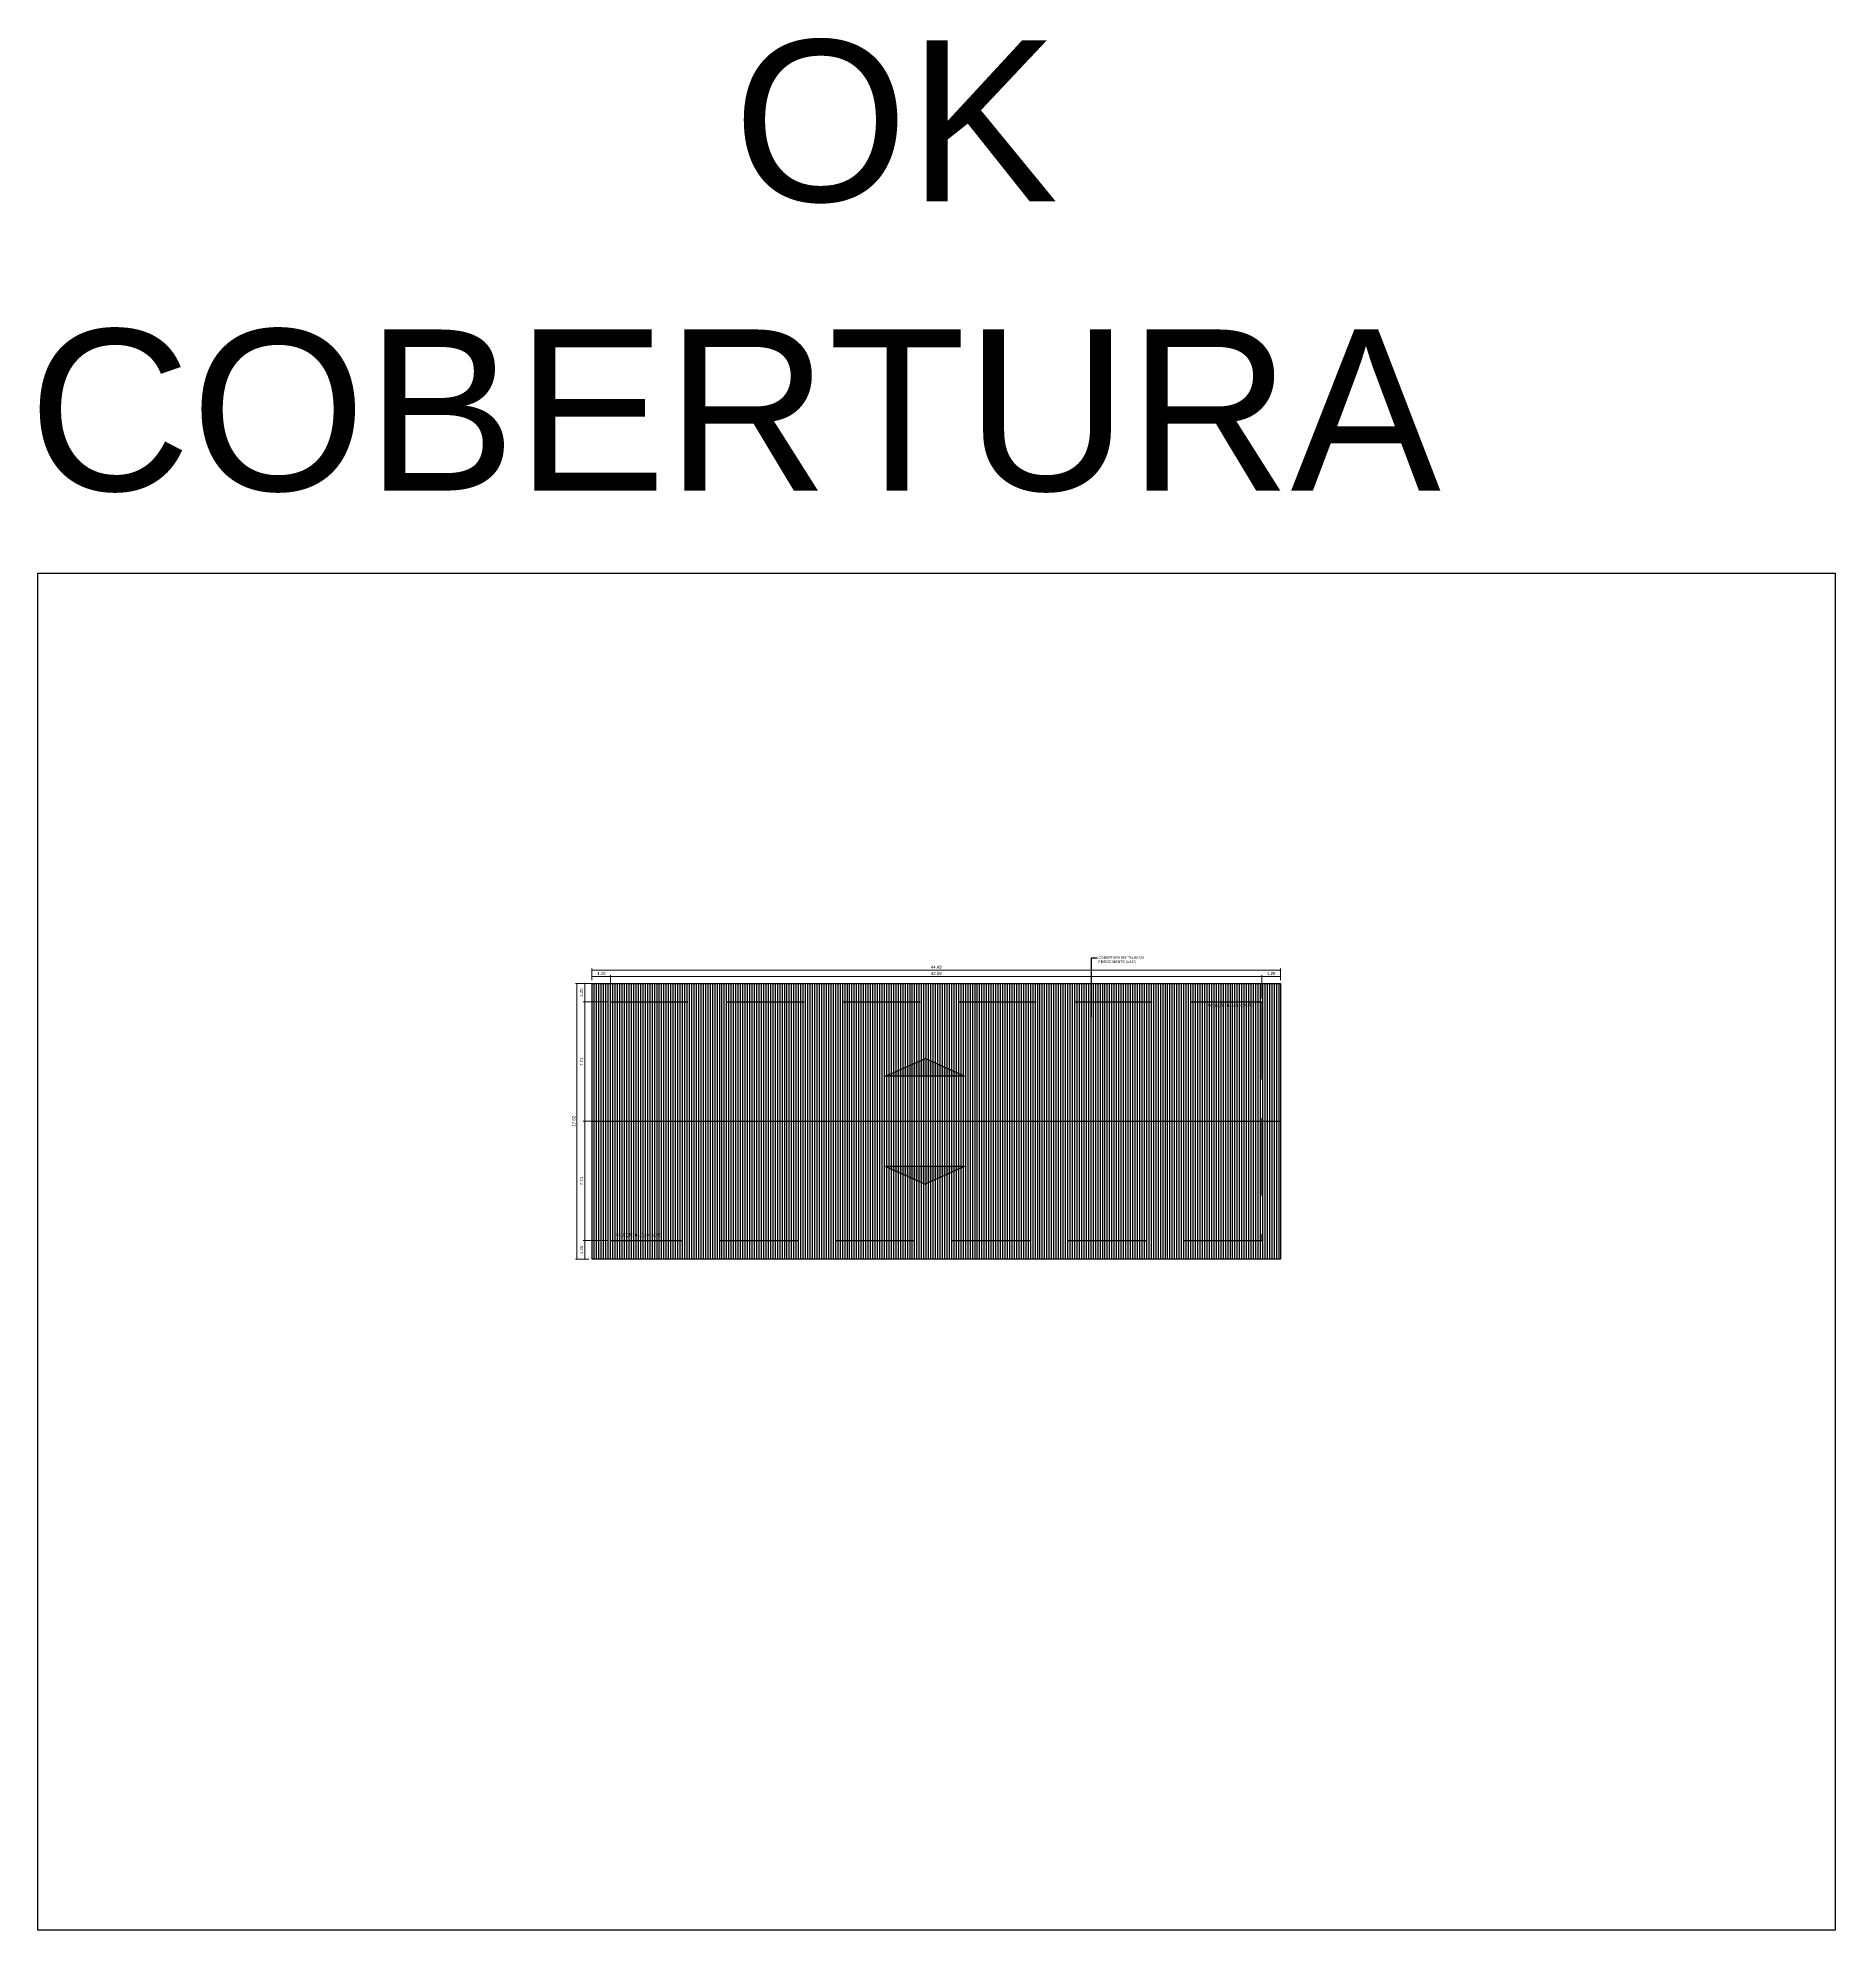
# Model space of a CAD drawing. Header units: metres. Extents: x 2552 to 3464, y 267 to 510.
# Drawn here: x 2685.1 to 2801.2, y 266.9 to 389.1 of the extents above; entities that cross this region are included whole.
import ezdxf
from ezdxf import colors
from ezdxf.entities.mleader import LeaderData, LeaderLine
from ezdxf.math import Vec2, Vec3

# ---------------------------------------------------------------- set-up
doc = ezdxf.new("R2010")
doc.units = ezdxf.units.M
doc.header["$LTSCALE"] = 10
doc.header["$MEASUREMENT"] = 0
doc.linetypes.add('DASHED', pattern=[0.75, 0.5, -0.25])
doc.layers.add('2prancha', color=4, linetype='Continuous', lineweight=18)
for name, color, linetype in [('COTA 1 100', 2, 'Continuous'), ('PENA 0.2', 2, 'Continuous'), ('PENA 01', 1, 'Continuous'), ('PENA 02', 2, 'Continuous'), ('PENA 03', 3, 'Continuous'), ('projeção', 7, 'DASHED'), ('TXT ESPECIFICAÇÕES', 7, 'Continuous')]:
    doc.layers.add(name, color=color, linetype=linetype)
doc.styles.add('Luana', font='arial.ttf')
doc.styles.get("Standard").update_dxf_attribs({"font": 'arial.ttf'})
doc.dimstyles.new('arial100', dxfattribs={"dimtxt": 0.2, "dimasz": 0.08, "dimexe": 0.1, "dimexo": 0.2, "dimgap": 0.1, "dimtad": 1, "dimzin": 4, "dimdsep": 46, "dimtxsty": 'Luana', "dimblk": 'ARCHTICK', "dimcen": 0, "dimclrd": 7, "dimclre": 7, "dimclrt": 256, "dimadec": 0, "dimazin": 0, "dimtfac": 1, "dimtix": 1, "dimtmove": 0, "dimatfit": 3, "dimldrblk": 'CLOSEDBLANK', "dimfxl": 0, "dimlwd": 5, "dimlwe": 5, "dimarcsym": 0})

# ---------------------------------------------------------------- blocks, each defined once
blk = doc.blocks.new('_ArchTick')
at = {"color": 0, "linetype": 'ByBlock', "const_width": 0.15}
blk.add_lwpolyline([(-0.5, -0.5), (0.5, 0.5)], dxfattribs=at)
blk = doc.blocks.new('*D274')
at = {"layer": 'COTA 1 100', "color": 7, "lineweight": 5}
for p, q in [((2720.91, 328.23), (2720.91, 328.57)), ((2720.91, 328.47), (2722.11, 328.47)), ((2722.11, 327.03), (2722.11, 328.57))]:
    blk.add_line(p, q, dxfattribs=at)
at = {"layer": 'Defpoints', "color": 0}
for p in [(2720.91, 328.03), (2722.11, 328.47), (2722.11, 326.83)]:
    blk.add_point(p, dxfattribs=at)
at = {"layer": 'COTA 1 100', "color": 7, "lineweight": 5, "xscale": 0.08, "yscale": 0.08, "zscale": 0.08, "rotation": 180}
blk.add_blockref('_ArchTick', (2720.91, 328.47), dxfattribs=at)
at = {"layer": 'COTA 1 100', "color": 7, "lineweight": 5, "xscale": 0.08, "yscale": 0.08, "zscale": 0.08}
blk.add_blockref('_ArchTick', (2722.11, 328.47), dxfattribs=at)
at = {"layer": 'COTA 1 100', "insert": (2721.51, 328.67), "char_height": 0.2, "attachment_point": 5, "style": 'Luana'}
blk.add_mtext('1.20', dxfattribs=at)
blk = doc.blocks.new('_ClosedBlank')
at = {"layer": '2prancha', "color": 0, "lineweight": -2}
for p, q in [((-1, 0.2), (0, 0)), ((-1, 0.2), (-1, -0.2)), ((0, 0), (-1, -0.2))]:
    blk.add_line(p, q, dxfattribs=at)
blk = doc.blocks.new('*D275')
at = {"layer": 'COTA 1 100', "color": 7, "lineweight": 5}
for p, q in [((2722.11, 327.03), (2722.11, 328.57)), ((2722.11, 328.47), (2764.2, 328.47)), ((2764.2, 327.03), (2764.2, 328.57))]:
    blk.add_line(p, q, dxfattribs=at)
at = {"layer": 'Defpoints', "color": 0}
for p in [(2764.2, 328.47), (2722.11, 326.83), (2764.2, 326.83)]:
    blk.add_point(p, dxfattribs=at)
at = {"layer": 'COTA 1 100', "color": 7, "lineweight": 5, "xscale": 0.08, "yscale": 0.08, "zscale": 0.08, "rotation": 180}
blk.add_blockref('_ArchTick', (2722.11, 328.47), dxfattribs=at)
at = {"layer": 'COTA 1 100', "color": 7, "lineweight": 5, "xscale": 0.08, "yscale": 0.08, "zscale": 0.08}
blk.add_blockref('_ArchTick', (2764.2, 328.47), dxfattribs=at)
at = {"layer": 'COTA 1 100', "insert": (2743.16, 328.67), "char_height": 0.2, "attachment_point": 5, "style": 'Luana'}
blk.add_mtext('42.09', dxfattribs=at)
blk = doc.blocks.new('*D276')
at = {"layer": 'COTA 1 100', "color": 7, "lineweight": 5}
for p, q in [((2764.2, 327.03), (2764.2, 328.57)), ((2764.2, 328.47), (2765.4, 328.47)), ((2765.4, 328.23), (2765.4, 328.57))]:
    blk.add_line(p, q, dxfattribs=at)
at = {"layer": 'Defpoints', "color": 0}
for p in [(2765.4, 328.47), (2765.4, 328.03), (2764.2, 326.83)]:
    blk.add_point(p, dxfattribs=at)
at = {"layer": 'COTA 1 100', "color": 7, "lineweight": 5, "xscale": 0.08, "yscale": 0.08, "zscale": 0.08, "rotation": 180}
blk.add_blockref('_ArchTick', (2764.2, 328.47), dxfattribs=at)
at = {"layer": 'COTA 1 100', "color": 7, "lineweight": 5, "xscale": 0.08, "yscale": 0.08, "zscale": 0.08}
blk.add_blockref('_ArchTick', (2765.4, 328.47), dxfattribs=at)
at = {"layer": 'COTA 1 100', "insert": (2764.8, 328.67), "char_height": 0.2, "attachment_point": 5, "style": 'Luana'}
blk.add_mtext('1.20', dxfattribs=at)
blk = doc.blocks.new('*D277')
at = {"layer": 'COTA 1 100', "color": 7, "lineweight": 5}
for p, q in [((2721.91, 328.03), (2720.34, 328.03)), ((2720.44, 328.03), (2720.44, 326.83)), ((2721.91, 326.83), (2720.34, 326.83))]:
    blk.add_line(p, q, dxfattribs=at)
at = {"layer": 'Defpoints', "color": 0}
for p in [(2722.11, 328.03), (2720.44, 326.83), (2722.11, 326.83)]:
    blk.add_point(p, dxfattribs=at)
at = {"layer": 'COTA 1 100', "color": 7, "lineweight": 5, "xscale": 0.08, "yscale": 0.08, "zscale": 0.08}
for p, rotation in [((2720.44, 328.03), 90), ((2720.44, 326.83), 270)]:
    blk.add_blockref('_ArchTick', p, dxfattribs=dict(at, rotation=rotation))
at = {"layer": 'COTA 1 100', "insert": (2720.23, 327.43), "char_height": 0.2, "attachment_point": 5, "rotation": 90, "style": 'Luana'}
blk.add_mtext('1.20', dxfattribs=at)
blk = doc.blocks.new('*D278')
at = {"layer": 'COTA 1 100', "color": 7, "lineweight": 5}
for p, q in [((2721.91, 326.83), (2720.34, 326.83)), ((2720.44, 326.83), (2720.44, 319.12)), ((2721.91, 319.12), (2720.34, 319.12))]:
    blk.add_line(p, q, dxfattribs=at)
at = {"layer": 'Defpoints', "color": 0}
for p in [(2722.11, 326.83), (2720.44, 319.12), (2722.11, 319.12)]:
    blk.add_point(p, dxfattribs=at)
at = {"layer": 'COTA 1 100', "color": 7, "lineweight": 5, "xscale": 0.08, "yscale": 0.08, "zscale": 0.08}
for p, rotation in [((2720.44, 326.83), 90), ((2720.44, 319.12), 270)]:
    blk.add_blockref('_ArchTick', p, dxfattribs=dict(at, rotation=rotation))
at = {"layer": 'COTA 1 100', "insert": (2720.23, 322.97), "char_height": 0.2, "attachment_point": 5, "rotation": 90, "style": 'Luana'}
blk.add_mtext('7.71', dxfattribs=at)
blk = doc.blocks.new('*D279')
at = {"layer": 'COTA 1 100', "color": 7, "lineweight": 5}
for p, q in [((2721.91, 319.12), (2720.34, 319.12)), ((2720.44, 319.12), (2720.44, 311.41)), ((2721.91, 311.41), (2720.34, 311.41))]:
    blk.add_line(p, q, dxfattribs=at)
at = {"layer": 'Defpoints', "color": 0}
for p in [(2722.11, 319.12), (2720.44, 311.41), (2722.11, 311.41)]:
    blk.add_point(p, dxfattribs=at)
at = {"layer": 'COTA 1 100', "color": 7, "lineweight": 5, "xscale": 0.08, "yscale": 0.08, "zscale": 0.08}
for p, rotation in [((2720.44, 319.12), 90), ((2720.44, 311.41), 270)]:
    blk.add_blockref('_ArchTick', p, dxfattribs=dict(at, rotation=rotation))
at = {"layer": 'COTA 1 100', "insert": (2720.23, 315.26), "char_height": 0.2, "attachment_point": 5, "rotation": 90, "style": 'Luana'}
blk.add_mtext('7.71', dxfattribs=at)
blk = doc.blocks.new('*D280')
at = {"layer": 'COTA 1 100', "color": 7, "lineweight": 5}
for p, q in [((2721.91, 311.41), (2720.34, 311.41)), ((2720.44, 311.41), (2720.44, 310.21)), ((2720.71, 310.21), (2720.34, 310.21))]:
    blk.add_line(p, q, dxfattribs=at)
at = {"layer": 'Defpoints', "color": 0}
for p in [(2722.11, 311.41), (2720.44, 310.21), (2720.91, 310.21)]:
    blk.add_point(p, dxfattribs=at)
at = {"layer": 'COTA 1 100', "color": 7, "lineweight": 5, "xscale": 0.08, "yscale": 0.08, "zscale": 0.08}
for p, rotation in [((2720.44, 311.41), 90), ((2720.44, 310.21), 270)]:
    blk.add_blockref('_ArchTick', p, dxfattribs=dict(at, rotation=rotation))
at = {"layer": 'COTA 1 100', "insert": (2720.23, 310.81), "char_height": 0.2, "attachment_point": 5, "rotation": 90, "style": 'Luana'}
blk.add_mtext('1.20', dxfattribs=at)
blk = doc.blocks.new('*D281')
at = {"layer": 'COTA 1 100', "color": 7, "lineweight": 5}
for p, q in [((2720.91, 328.23), (2720.91, 328.98)), ((2765.4, 328.88), (2720.91, 328.88)), ((2765.4, 328.23), (2765.4, 328.98))]:
    blk.add_line(p, q, dxfattribs=at)
at = {"layer": 'Defpoints', "color": 0}
for p in [(2720.91, 328.88), (2720.91, 328.03), (2765.4, 328.03)]:
    blk.add_point(p, dxfattribs=at)
at = {"layer": 'COTA 1 100', "color": 7, "lineweight": 5, "xscale": 0.08, "yscale": 0.08, "zscale": 0.08, "rotation": 180}
blk.add_blockref('_ArchTick', (2720.91, 328.88), dxfattribs=at)
at = {"layer": 'COTA 1 100', "color": 7, "lineweight": 5, "xscale": 0.08, "yscale": 0.08, "zscale": 0.08}
blk.add_blockref('_ArchTick', (2765.4, 328.88), dxfattribs=at)
at = {"layer": 'COTA 1 100', "insert": (2743.16, 329.08), "char_height": 0.2, "attachment_point": 5, "style": 'Luana'}
blk.add_mtext('44.49', dxfattribs=at)
blk = doc.blocks.new('*D282')
at = {"layer": 'COTA 1 100', "color": 7, "lineweight": 5}
for p, q in [((2720.73, 328.03), (2719.84, 328.03)), ((2719.94, 328.03), (2719.94, 310.21)), ((2720.71, 310.21), (2719.84, 310.21))]:
    blk.add_line(p, q, dxfattribs=at)
at = {"layer": 'Defpoints', "color": 0}
for p in [(2720.93, 328.03), (2719.94, 310.21), (2720.91, 310.21)]:
    blk.add_point(p, dxfattribs=at)
at = {"layer": 'COTA 1 100', "color": 7, "lineweight": 5, "xscale": 0.08, "yscale": 0.08, "zscale": 0.08}
for p, rotation in [((2719.94, 328.03), 90), ((2719.94, 310.21), 270)]:
    blk.add_blockref('_ArchTick', p, dxfattribs=dict(at, rotation=rotation))
at = {"layer": 'COTA 1 100', "insert": (2719.73, 319.12), "char_height": 0.2, "attachment_point": 5, "rotation": 90, "style": 'Luana'}
blk.add_mtext('17.82', dxfattribs=at)

msp = doc.modelspace()

# ---------------------------------------------------------------- hatches: boundary and pattern name
at = {"layer": 'COTA 1 100'}
h = msp.add_hatch(color=256, dxfattribs=at)
h.dxf.hatch_style = 1
h.paths.add_polyline_path([(2742.438, 323.168), (2739.883, 322.045), (2744.993, 322.045)])
h = msp.add_hatch(color=256, dxfattribs=at)
h.dxf.hatch_style = 1
h.paths.add_polyline_path([(2739.883, 316.19), (2742.438, 315.067), (2744.993, 316.19)])
at = {"layer": 'PENA 01'}
h = msp.add_hatch(dxfattribs=at)
h.set_pattern_fill('_USER,_O', color=256, scale=0.15, angle=90, pattern_type=0)
h.set_pattern_definition([(90, (2720.91316, 310.20744), (-0.15, 9e-18), [])])
h.paths.add_polyline_path([(2722.113, 326.827), (2722.113, 319.117), (2764.203, 319.117), (2764.203, 326.827)])
h.paths.add_polyline_path([(2720.913, 328.027), (2720.913, 319.117), (2722.113, 319.117), (2722.113, 326.827), (2753.195, 326.827), (2753.193, 328.027)])
h.paths.add_polyline_path([(2722.113, 319.117), (2722.113, 311.407), (2764.203, 311.407), (2764.203, 319.117)], flags=17)
h.paths.add_polyline_path([(2720.913, 310.207), (2765.403, 310.207), (2765.403, 319.117), (2764.203, 319.117), (2764.203, 311.407), (2722.113, 311.407), (2722.113, 319.117), (2720.913, 319.117)])
h.paths.add_polyline_path([(2765.403, 328.027), (2753.193, 328.027), (2753.195, 326.827), (2764.203, 326.827), (2764.203, 319.117), (2765.403, 319.117)])
h.paths.add_polyline_path([(2760.58, 326.395), (2763.691, 326.395), (2763.691, 326.725), (2760.58, 326.725)], flags=24)
h.paths.add_polyline_path([(2722.329, 311.57), (2725.439, 311.57), (2725.439, 311.9), (2722.329, 311.9)], flags=24)

# ---------------------------------------------------------------- linework, layer by layer
msp.add_lwpolyline([(2801.249, 266.87), (2685.101, 266.87), (2685.101, 354.522), (2801.249, 354.522)], close=True)
at = {"layer": 'COTA 1 100'}
for points in [[(2739.883, 322.045), (2742.438, 323.168)], [(2744.993, 322.045), (2742.438, 323.168)], [(2744.993, 322.045), (2739.883, 322.045)], [(2739.883, 316.19), (2742.438, 315.067)], [(2744.993, 316.19), (2739.883, 316.19)], [(2744.993, 316.19), (2742.438, 315.067)]]:
    msp.add_lwpolyline(points, dxfattribs=at)
at = {"layer": 'PENA 02'}
msp.add_lwpolyline([(2720.913, 328.027), (2765.403, 328.027), (2765.403, 310.207), (2720.913, 310.207)], close=True, dxfattribs=at)
at = {"layer": 'PENA 03'}
msp.add_line((2765.403, 319.117), (2720.913, 319.117), dxfattribs=at)
at = {"layer": 'projeção'}
msp.add_lwpolyline([(2764.203, 311.407), (2722.113, 311.407), (2722.113, 326.827), (2764.203, 326.827)], close=True, dxfattribs=at)

# ---------------------------------------------------------------- texts
at = {"layer": 'PENA 0.2', "color": 3, "style": 'Luana'}
msp.add_text('OK', height=10.4081, dxfattribs=at).set_placement((2730.034, 378.544))
at = {"layer": 'PENA 0.2', "style": 'Luana'}
msp.add_text('COBERTURA', height=10.4081, dxfattribs=at).set_placement((2684.487, 359.861))
at = {"layer": 'TXT ESPECIFICAÇÕES', "ltscale": 0.05, "char_height": 0.16, "attachment_point": 1}
for insert in [(2760.637, 326.678), (2722.386, 311.852)]:
    msp.add_mtext('PROJEÇÃO DA EDIFICAÇÃO', dxfattribs=dict(at, insert=insert))

# ---------------------------------------------------------------- dimensions: what is measured, and where the dimension line sits
at = {"layer": 'COTA 1 100'}
for base, p1, p2, picture, middle in [((2720.913, 328.875), (2765.403, 328.027), (2720.913, 328.027), '*D281', (2743.158, 329.078)), ((2722.113, 328.469), (2720.913, 328.027), (2722.113, 326.827), '*D274', (2721.513, 328.671))]:
    dim = msp.add_linear_dim(base=base, p1=p1, p2=p2, dimstyle='arial100', dxfattribs=at)
    dim.commit()
    dim.dimension.update_dxf_attribs({"geometry": picture, "text_midpoint": middle})
for base, p1, p2, picture, middle in [((2719.937, 310.207), (2720.927, 328.027), (2720.913, 310.207), '*D282', (2719.735, 319.117)), ((2720.435, 326.827), (2722.113, 328.027), (2722.113, 326.827), '*D277', (2720.233, 327.427))]:
    dim = msp.add_linear_dim(base=base, p1=p1, p2=p2, angle=90, dimstyle='arial100', dxfattribs=at)
    dim.commit()
    dim.dimension.update_dxf_attribs({"geometry": picture, "text_midpoint": middle})
for base, p1, p2, picture, middle in [((2764.203, 328.469), (2722.113, 326.827), (2764.203, 326.827), '*D275', (2743.158, 328.671)), ((2765.403, 328.469), (2764.203, 326.827), (2765.403, 328.027), '*D276', (2764.803, 328.671))]:
    dim = msp.add_linear_dim(base=base, p1=p1, p2=p2, dimstyle='arial100', override={"dimtmove": 1}, dxfattribs=at)
    dim.commit()
    dim.dimension.update_dxf_attribs({"geometry": picture, "text_midpoint": middle})
for base, p1, p2, picture, middle in [((2720.435, 319.117), (2722.113, 326.827), (2722.113, 319.117), '*D278', (2720.235, 322.972)), ((2720.435, 311.407), (2722.113, 319.117), (2722.113, 311.407), '*D279', (2720.235, 315.262)), ((2720.435, 310.207), (2722.113, 311.407), (2720.913, 310.207), '*D280', (2720.233, 310.807))]:
    dim = msp.add_linear_dim(base=base, p1=p1, p2=p2, angle=90, dimstyle='arial100', override={"dimtmove": 1}, dxfattribs=at)
    dim.commit()
    dim.dimension.update_dxf_attribs({"geometry": picture, "text_midpoint": middle})

# ---------------------------------------------------------------- leaders
at = {"layer": 'TXT ESPECIFICAÇÕES', "ltscale": 0.05}
ml = msp.add_multileader_mtext('Standard', dxfattribs=at)
ml.set_content('COBERTURA EM TELHA DE\\PFIBROCIMENTO (i=11º)', color=256)
ml.set_leader_properties()
ml.build(insert=Vec2(0, 0))
ml.multileader.update_dxf_attribs({"dogleg_length": 0.36, "arrow_head_size": 0.15})
ctx = ml.context
ctx.base_point, ctx.char_height, ctx.arrow_head_size, ctx.landing_gap_size, ctx.plane_origin = Vec3(2753.551, 329.678), 0.16, 0.15, 0.09, Vec3(2750.032, 327.381)
notes = []
notes.append((ctx, [(0, (1, 1, 0), (2753.191, 329.678), (1, 0), 0.36, [(0, [(2753.196, 325.727)], 0, [])])]))
ctx.mtext.insert, ctx.mtext.flow_direction = Vec3(2753.641, 329.781), 5
for ctx, leaders in notes:
    for number, flags, end, landing, length, lines in leaders:
        leader = LeaderData()
        leader.index, (leader.has_last_leader_line, leader.has_dogleg_vector, leader.attachment_direction) = number, flags
        leader.last_leader_point, leader.dogleg_vector, leader.dogleg_length = Vec3(end), Vec3(landing), length
        for number, points, colour, breaks in lines:
            line = LeaderLine()
            line.index, line.vertices, line.color, line.breaks = number, Vec3.list(points), colors.encode_raw_color(colour), breaks
            leader.lines.append(line)
        ctx.leaders.append(leader)

doc.saveas('drawing.dxf')
